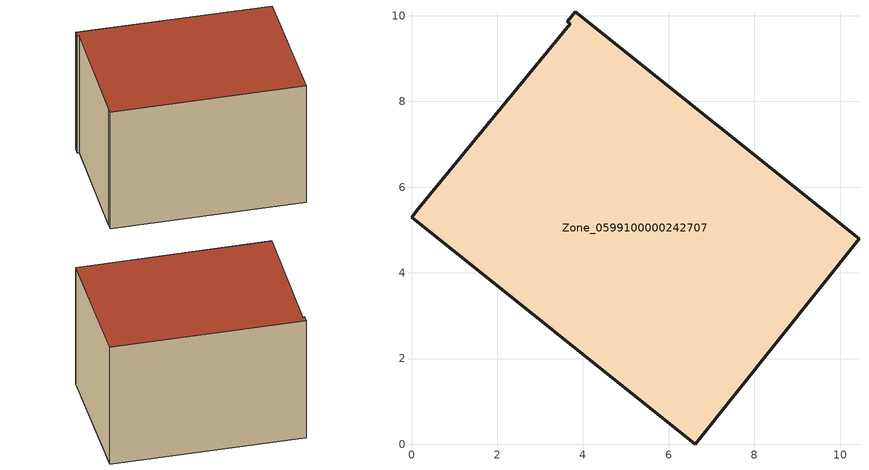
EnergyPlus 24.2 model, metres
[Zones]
Zone_0599100000242707
 floor ground (C_G): 0.16,5.5 3.71,9.81 3.63,9.86 3.82,10.1 10.44,4.79 6.62,0 0,5.29 z0.47
 wall outside (C_F): 3.82,10.1 3.63,9.86 3.71,9.81 0.16,5.5 0,5.29 6.62,0 10.44,4.79 3.82,10.1 z0.47:6.4
 roof outside (C_R): 3.71,9.81 0.16,5.5 0,5.29 6.62,0 10.44,4.79 3.82,10.1 3.63,9.86 z6.4
[BUILDING]
Pand.0599100000242707: North Axis=0; Terrain=City; Loads Convergence Tolerance Value=0.04; Temperature Convergence Tolerance Value=0.4; Solar Distribution=FullExterior; Maximum Number of Warmup Days=25; Minimum Number of Warmup Days=1
[Site:Location]
Rotterdam.The.Hague.AP_ZH_NLD Design_Conditions: Latitude=51.96; Longitude=4.45; Time Zone=1; Elevation=-4.5
[SITE:GROUNDTEMPERATURE:BUILDINGSURFACE]
18, 18, 18, 18, 18, 18, 18, 18, 18, 18, 18, 18
[MATERIAL] Thermal Absorptance=0.9; Solar Absorptance=0.7; Visible Absorptance=0.7
Name | Roughness | Thickness | Conductivity | Density | Specific Heat
G.TI.1946-1964 | MediumSmooth | 0.15 | 1 | 540 | 1210
F.TI.1946-1964 | Rough | 0.3 | 0.857143 | 1920 | 840
R.TI.1946-1964 | MediumRough | 0.2 | 0.277778 | 1500 | 1000
[CONSTRUCTION]
C_G: G.TI.1946-1964
C_F: F.TI.1946-1964
C_R: R.TI.1946-1964
[ZONE]
Zone_0599100000242707: Type=1; Multiplier=1; Ceiling Height=Autocalculate; Volume=Autocalculate; Floor Area=autocalculate; Part of Total Floor Area=Yes
[ZONEINFILTRATION:DESIGNFLOWRATE]
Infil_Zone_0599100000242707: Zone or ZoneList or Space or SpaceList=Zone_0599100000242707; Schedule=AlwaysOn; Design Flow Rate Calculation Method=Flow/Area; Flow Rate per Floor Area=0.003; Constant Term Coefficient=1; Temperature Term Coefficient=0; Velocity Term Coefficient=0; Velocity Squared Term Coefficient=0
[HVACTEMPLATE:ZONE:IDEALLOADSAIRSYSTEM]
Zone_0599100000242707: Maximum Heating Supply Air Temperature=50; Minimum Cooling Supply Air Temperature=13; Maximum Heating Supply Air Humidity Ratio=0.0156; Minimum Cooling Supply Air Humidity Ratio=0.0077; Heating Limit=NoLimit; Cooling Limit=NoLimit; Dehumidification Control Type=ConstantSensibleHeatRatio; Cooling Sensible Heat Ratio=0.7; Dehumidification Setpoint=60; Humidification Control Type=None; Humidification Setpoint=30; Outdoor Air Method=None; Outdoor Air Flow Rate per Person=0.00944; Outdoor Air Flow Rate per Zone Floor Area=0; Outdoor Air Flow Rate per Zone=0; Demand Controlled Ventilation Type=None; Outdoor Air Economizer Type=NoEconomizer; Heat Recovery Type=None; Sensible Heat Recovery Effectiveness=0.7; Latent Heat Recovery Effectiveness=0.65
[ZONECONTROL:THERMOSTAT]
ThermostatControl_Zone_0599100000242707: Zone or ZoneList=Zone_0599100000242707; Control Type Schedule=DualSetpointControlType; Control 1=Thermostat_Zone_0599100000242707; Temperature Difference Between Cutout And Setpoint=0
[THERMOSTATSETPOINT:DUALSETPOINT]
Thermostat_Zone_0599100000242707: Heating Setpoint Temperature Schedule=HeatingSetpoint_Zone_0599100000242707; Cooling Setpoint Temperature Schedule=CoolingSetpoint_Zone_0599100000242707
[SCHEDULE:COMPACT]
HeatingSetpoint_Zone_0599100000242707: Through: 12/31, For: AllDays, Until: 24:00, 21
CoolingSetpoint_Zone_0599100000242707: Through: 12/31, For: AllDays, Until: 24:00, 24
DualSetpointControlType: Through: 12/31, For: AllDays, Until: 24:00, 4
AlwaysOn: Through: 12/31, For: AllDays, Until: 24:00, 1
